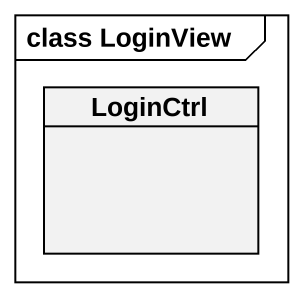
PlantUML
@startuml
mainframe class LoginView
hide circle
hide empty members
class LoginCtrl
@enduml
